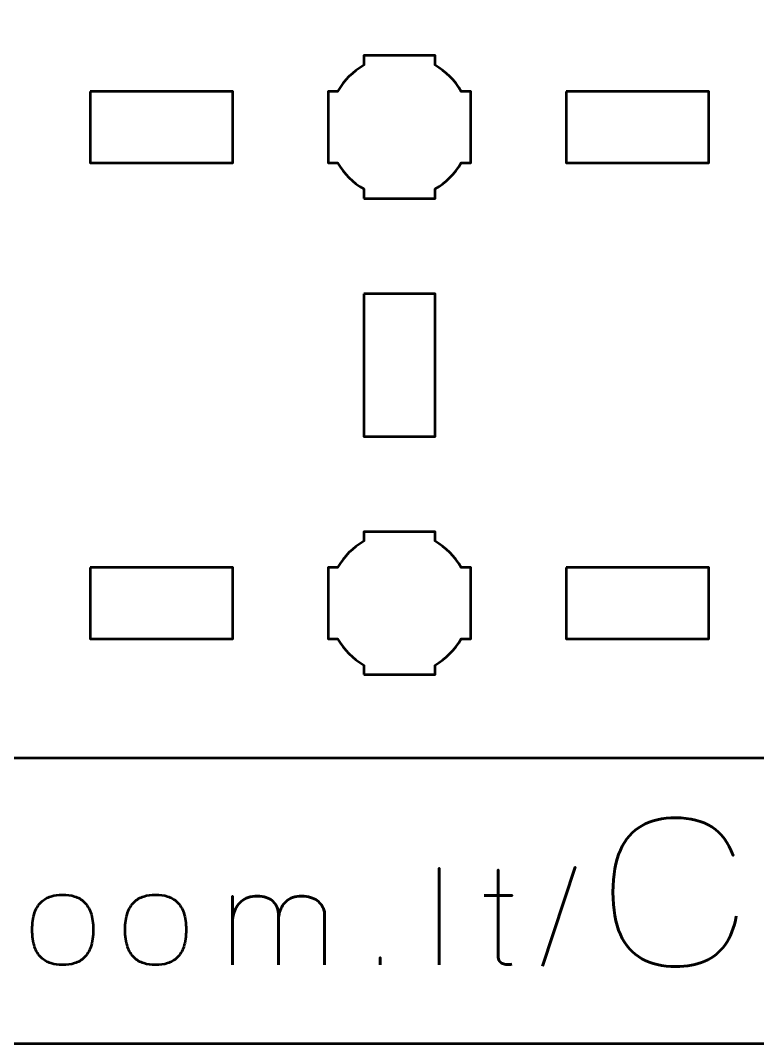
# Model space of a CAD drawing. Header units: centimetres. Extents: x -21 to 0, y -29.7 to 0.
# Drawn here: x -7.093 to -3.995, y -29.7 to -25.402 of the extents above; entities that cross this region are included whole.
import ezdxf

# ---------------------------------------------------------------- set-up
doc = ezdxf.new("R2010")
doc.units = ezdxf.units.CM
doc.header["$MEASUREMENT"] = 0
doc.layers.add('Layer 1', color=7, linetype='Continuous')

msp = doc.modelspace()

# ---------------------------------------------------------------- linework, layer by layer
at = {"layer": 'Layer 1', "color": 22, "lineweight": 53}
msp.add_open_spline([(-21.00003, -29.19995), (-21.00003, -29.19995), (-21.00003, -0.49992), (-21.00003, -0.49992), (-21.00003, -0.49992), (-21.00003, -0.22295), (-20.77694, 0.00004), (-20.49994, 0.00004), (-20.49994, 0.00004), (-20.49994, 0.00004), (-0.50008, 0.00004), (-0.50008, 0.00004), (-0.50008, 0.00004), (-0.22294, 0.00004), (0.00002, -0.22295), (0.00002, -0.49992), (0.00002, -0.49992), (0.00002, -0.49992), (0.00002, -29.19995), (0.00002, -29.19995), (0.00002, -29.19995), (0.00002, -29.47695), (-0.22294, -29.70004), (-0.50008, -29.70004), (-0.50008, -29.70004), (-0.50008, -29.70004), (-20.49994, -29.70004), (-20.49994, -29.70004), (-20.49994, -29.70004), (-20.77694, -29.70004), (-21.00003, -29.47695), (-21.00003, -29.19995)], degree=3, knots=[0, 0, 0, 0, 0.125, 0.125, 0.125, 0.125, 0.25, 0.25, 0.25, 0.25, 0.375, 0.375, 0.375, 0.375, 0.5, 0.5, 0.5, 0.5, 0.625, 0.625, 0.625, 0.625, 0.75, 0.75, 0.75, 0.75, 0.875, 0.875, 0.875, 0.875, 1, 1, 1, 1], dxfattribs=at)
at = {"layer": 'Layer 1', "color": 114, "lineweight": 53}
msp.add_open_spline([(-9.64995, -21.19999), (-9.64995, -21.19999), (-1.35005, -21.19999), (-1.35005, -21.19999), (-1.35005, -21.19999), (-1.07305, -21.19999), (-0.84995, -21.42308), (-0.84995, -21.70008), (-0.84995, -21.70008), (-0.84995, -21.70008), (-0.84995, -28.00005), (-0.84995, -28.00005), (-0.84995, -28.00005), (-0.84995, -28.27702), (-1.07305, -28.50001), (-1.35005, -28.50001), (-1.35005, -28.50001), (-1.35005, -28.50001), (-9.64995, -28.50001), (-9.64995, -28.50001), (-9.64995, -28.50001), (-9.92695, -28.50001), (-10.15005, -28.27702), (-10.15005, -28.00005), (-10.15005, -28.00005), (-10.15005, -28.00005), (-10.15005, -21.70008), (-10.15005, -21.70008), (-10.15005, -21.70008), (-10.15005, -21.42308), (-9.92695, -21.19999), (-9.64995, -21.19999)], degree=3, knots=[0, 0, 0, 0, 0.125, 0.125, 0.125, 0.125, 0.25, 0.25, 0.25, 0.25, 0.375, 0.375, 0.375, 0.375, 0.5, 0.5, 0.5, 0.5, 0.625, 0.625, 0.625, 0.625, 0.75, 0.75, 0.75, 0.75, 0.875, 0.875, 0.875, 0.875, 1, 1, 1, 1], dxfattribs=at)
at = {"layer": 'Layer 1', "lineweight": 53}
for points, knots in [([(-5.6501, -26.15001), (-5.6501, -26.15001), (-5.6501, -26.10994), (-5.6501, -26.10994), (-5.6501, -26.10994), (-5.69557, -26.08348), (-5.73346, -26.04556), (-5.75992, -25.99994), (-5.75992, -25.99994), (-5.75992, -25.99994), (-5.80003, -25.99994), (-5.80003, -25.99994), (-5.80003, -25.99994), (-5.80003, -25.99994), (-5.80003, -25.85001), (-5.80003, -25.85001), (-5.80003, -25.85001), (-5.80003, -25.85001), (-5.80003, -25.69994), (-5.80003, -25.69994), (-5.80003, -25.69994), (-5.80003, -25.69994), (-5.75992, -25.69994), (-5.75992, -25.69994), (-5.75992, -25.69994), (-5.73346, -25.65447), (-5.69557, -25.61644), (-5.6501, -25.59012), (-5.6501, -25.59012), (-5.6501, -25.59012), (-5.6501, -25.55001), (-5.6501, -25.55001), (-5.6501, -25.55001), (-5.6501, -25.55001), (-5.50002, -25.55001), (-5.50002, -25.55001), (-5.50002, -25.55001), (-5.50002, -25.55001), (-5.35009, -25.55001), (-5.35009, -25.55001), (-5.35009, -25.55001), (-5.35009, -25.55001), (-5.35009, -25.59012), (-5.35009, -25.59012), (-5.35009, -25.59012), (-5.30448, -25.61644), (-5.26656, -25.65447), (-5.24024, -25.69994), (-5.24024, -25.69994), (-5.24024, -25.69994), (-5.20002, -25.69994), (-5.20002, -25.69994), (-5.20002, -25.69994), (-5.20002, -25.69994), (-5.20002, -25.85001), (-5.20002, -25.85001), (-5.20002, -25.85001), (-5.20002, -25.85001), (-5.20002, -25.99994), (-5.20002, -25.99994), (-5.20002, -25.99994), (-5.20002, -25.99994), (-5.24024, -25.99994), (-5.24024, -25.99994), (-5.24024, -25.99994), (-5.26656, -26.04556), (-5.30448, -26.08348), (-5.35009, -26.10994), (-5.35009, -26.10994), (-5.35009, -26.10994), (-5.35009, -26.15001), (-5.35009, -26.15001), (-5.35009, -26.15001), (-5.35009, -26.15001), (-5.50002, -26.15001), (-5.50002, -26.15001), (-5.50002, -26.15001), (-5.50002, -26.15001), (-5.6501, -26.15001), (-5.6501, -26.15001)], [0, 0, 0, 0, 0.05, 0.05, 0.05, 0.05, 0.1, 0.1, 0.1, 0.1, 0.15, 0.15, 0.15, 0.15, 0.2, 0.2, 0.2, 0.2, 0.25, 0.25, 0.25, 0.25, 0.3, 0.3, 0.3, 0.3, 0.35, 0.35, 0.35, 0.35, 0.4, 0.4, 0.4, 0.4, 0.45, 0.45, 0.45, 0.45, 0.5, 0.5, 0.5, 0.5, 0.55, 0.55, 0.55, 0.55, 0.6, 0.6, 0.6, 0.6, 0.65, 0.65, 0.65, 0.65, 0.7, 0.7, 0.7, 0.7, 0.75, 0.75, 0.75, 0.75, 0.8, 0.8, 0.8, 0.8, 0.85, 0.85, 0.85, 0.85, 0.9, 0.9, 0.9, 0.9, 0.95, 0.95, 0.95, 0.95, 1, 1, 1, 1]), ([(-6.80004, -25.69994), (-6.80004, -25.69994), (-6.20004, -25.69994), (-6.20004, -25.69994), (-6.20004, -25.69994), (-6.20004, -25.69994), (-6.20004, -25.99994), (-6.20004, -25.99994), (-6.20004, -25.99994), (-6.20004, -25.99994), (-6.80004, -25.99994), (-6.80004, -25.99994), (-6.80004, -25.99994), (-6.80004, -25.99994), (-6.80004, -25.69994), (-6.80004, -25.69994)], [0, 0, 0, 0, 0.25, 0.25, 0.25, 0.25, 0.5, 0.5, 0.5, 0.5, 0.75, 0.75, 0.75, 0.75, 1, 1, 1, 1]), ([(-4.79997, -25.69994), (-4.79997, -25.69994), (-4.19997, -25.69994), (-4.19997, -25.69994), (-4.19997, -25.69994), (-4.19997, -25.69994), (-4.19997, -25.99994), (-4.19997, -25.99994), (-4.19997, -25.99994), (-4.19997, -25.99994), (-4.79997, -25.99994), (-4.79997, -25.99994), (-4.79997, -25.99994), (-4.79997, -25.99994), (-4.79997, -25.69994), (-4.79997, -25.69994)], [0, 0, 0, 0, 0.25, 0.25, 0.25, 0.25, 0.5, 0.5, 0.5, 0.5, 0.75, 0.75, 0.75, 0.75, 1, 1, 1, 1]), ([(-5.6501, -26.55006), (-5.6501, -26.55006), (-5.35009, -26.55006), (-5.35009, -26.55006), (-5.35009, -26.55006), (-5.35009, -26.55006), (-5.35009, -27.15007), (-5.35009, -27.15007), (-5.35009, -27.15007), (-5.35009, -27.15007), (-5.6501, -27.15007), (-5.6501, -27.15007), (-5.6501, -27.15007), (-5.6501, -27.15007), (-5.6501, -26.55006), (-5.6501, -26.55006)], [0, 0, 0, 0, 0.25, 0.25, 0.25, 0.25, 0.5, 0.5, 0.5, 0.5, 0.75, 0.75, 0.75, 0.75, 1, 1, 1, 1]), ([(-5.6501, -28.14998), (-5.6501, -28.14998), (-5.6501, -28.10987), (-5.6501, -28.10987), (-5.6501, -28.10987), (-5.69557, -28.08355), (-5.73346, -28.04552), (-5.75992, -28.00005), (-5.75992, -28.00005), (-5.75992, -28.00005), (-5.80003, -28.00005), (-5.80003, -28.00005), (-5.80003, -28.00005), (-5.80003, -28.00005), (-5.80003, -27.84998), (-5.80003, -27.84998), (-5.80003, -27.84998), (-5.80003, -27.84998), (-5.80003, -27.70005), (-5.80003, -27.70005), (-5.80003, -27.70005), (-5.80003, -27.70005), (-5.75992, -27.70005), (-5.75992, -27.70005), (-5.75992, -27.70005), (-5.73346, -27.65443), (-5.69557, -27.61655), (-5.6501, -27.59023), (-5.6501, -27.59023), (-5.6501, -27.59023), (-5.6501, -27.54998), (-5.6501, -27.54998), (-5.6501, -27.54998), (-5.6501, -27.54998), (-5.50002, -27.54998), (-5.50002, -27.54998), (-5.50002, -27.54998), (-5.50002, -27.54998), (-5.35009, -27.54998), (-5.35009, -27.54998), (-5.35009, -27.54998), (-5.35009, -27.54998), (-5.35009, -27.59023), (-5.35009, -27.59023), (-5.35009, -27.59023), (-5.30448, -27.61655), (-5.26656, -27.65443), (-5.24024, -27.70005), (-5.24024, -27.70005), (-5.24024, -27.70005), (-5.20002, -27.70005), (-5.20002, -27.70005), (-5.20002, -27.70005), (-5.20002, -27.70005), (-5.20002, -27.84998), (-5.20002, -27.84998), (-5.20002, -27.84998), (-5.20002, -27.84998), (-5.20002, -28.00005), (-5.20002, -28.00005), (-5.20002, -28.00005), (-5.20002, -28.00005), (-5.24024, -28.00005), (-5.24024, -28.00005), (-5.24024, -28.00005), (-5.26656, -28.04552), (-5.30448, -28.08355), (-5.35009, -28.10987), (-5.35009, -28.10987), (-5.35009, -28.10987), (-5.35009, -28.14998), (-5.35009, -28.14998), (-5.35009, -28.14998), (-5.35009, -28.14998), (-5.50002, -28.14998), (-5.50002, -28.14998), (-5.50002, -28.14998), (-5.50002, -28.14998), (-5.6501, -28.14998), (-5.6501, -28.14998)], [0, 0, 0, 0, 0.05, 0.05, 0.05, 0.05, 0.1, 0.1, 0.1, 0.1, 0.15, 0.15, 0.15, 0.15, 0.2, 0.2, 0.2, 0.2, 0.25, 0.25, 0.25, 0.25, 0.3, 0.3, 0.3, 0.3, 0.35, 0.35, 0.35, 0.35, 0.4, 0.4, 0.4, 0.4, 0.45, 0.45, 0.45, 0.45, 0.5, 0.5, 0.5, 0.5, 0.55, 0.55, 0.55, 0.55, 0.6, 0.6, 0.6, 0.6, 0.65, 0.65, 0.65, 0.65, 0.7, 0.7, 0.7, 0.7, 0.75, 0.75, 0.75, 0.75, 0.8, 0.8, 0.8, 0.8, 0.85, 0.85, 0.85, 0.85, 0.9, 0.9, 0.9, 0.9, 0.95, 0.95, 0.95, 0.95, 1, 1, 1, 1]), ([(-6.80004, -27.70005), (-6.80004, -27.70005), (-6.20004, -27.70005), (-6.20004, -27.70005), (-6.20004, -27.70005), (-6.20004, -27.70005), (-6.20004, -28.00005), (-6.20004, -28.00005), (-6.20004, -28.00005), (-6.20004, -28.00005), (-6.80004, -28.00005), (-6.80004, -28.00005), (-6.80004, -28.00005), (-6.80004, -28.00005), (-6.80004, -27.70005), (-6.80004, -27.70005)], [0, 0, 0, 0, 0.25, 0.25, 0.25, 0.25, 0.5, 0.5, 0.5, 0.5, 0.75, 0.75, 0.75, 0.75, 1, 1, 1, 1]), ([(-4.79997, -27.70005), (-4.79997, -27.70005), (-4.19997, -27.70005), (-4.19997, -27.70005), (-4.19997, -27.70005), (-4.19997, -27.70005), (-4.19997, -28.00005), (-4.19997, -28.00005), (-4.19997, -28.00005), (-4.19997, -28.00005), (-4.79997, -28.00005), (-4.79997, -28.00005), (-4.79997, -28.00005), (-4.79997, -28.00005), (-4.79997, -27.70005), (-4.79997, -27.70005)], [0, 0, 0, 0, 0.25, 0.25, 0.25, 0.25, 0.5, 0.5, 0.5, 0.5, 0.75, 0.75, 0.75, 0.75, 1, 1, 1, 1])]:
    msp.add_open_spline(points, degree=3, knots=knots, dxfattribs=at)
at = {"layer": 'Layer 1', "color": 30, "lineweight": 53}
for points, knots in [([(-4.08445, -29.16503), (-4.09348, -29.21343), (-4.10928, -29.25336), (-4.13144, -29.28469), (-4.13144, -29.28469), (-4.15373, -29.31587), (-4.18224, -29.33902), (-4.21695, -29.35412), (-4.21695, -29.35412), (-4.25152, -29.36921), (-4.29216, -29.37683), (-4.33845, -29.37669), (-4.33845, -29.37669), (-4.39475, -29.37683), (-4.44259, -29.36597), (-4.48182, -29.34381), (-4.48182, -29.34381), (-4.52105, -29.3218), (-4.55096, -29.28779), (-4.57157, -29.24165), (-4.57157, -29.24165), (-4.59217, -29.19551), (-4.60247, -29.13638), (-4.60261, -29.06427), (-4.60261, -29.06427), (-4.60247, -28.99245), (-4.59217, -28.93346), (-4.57157, -28.88732), (-4.57157, -28.88732), (-4.55096, -28.84117), (-4.52105, -28.80703), (-4.48182, -28.78487), (-4.48182, -28.78487), (-4.44259, -28.76272), (-4.39475, -28.75171), (-4.33845, -28.75185), (-4.33845, -28.75185), (-4.27819, -28.75171), (-4.22768, -28.76455), (-4.18704, -28.79037), (-4.18704, -28.79037), (-4.14654, -28.8162), (-4.11676, -28.85613), (-4.09799, -28.91018), (-4.09799, -28.91018), (-4.11676, -28.85613), (-4.14654, -28.8162), (-4.18704, -28.79037), (-4.18704, -28.79037), (-4.22768, -28.76455), (-4.27819, -28.75171), (-4.33845, -28.75185), (-4.33845, -28.75185), (-4.39475, -28.75171), (-4.44259, -28.76272), (-4.48182, -28.78487), (-4.48182, -28.78487), (-4.52105, -28.80703), (-4.55096, -28.84117), (-4.57157, -28.88732), (-4.57157, -28.88732), (-4.59217, -28.93346), (-4.60247, -28.99245), (-4.60261, -29.06427), (-4.60261, -29.06427), (-4.60247, -29.13638), (-4.59217, -29.19551), (-4.57157, -29.24165), (-4.57157, -29.24165), (-4.55096, -29.28779), (-4.52105, -29.3218), (-4.48182, -29.34381), (-4.48182, -29.34381), (-4.44259, -29.36597), (-4.39475, -29.37683), (-4.33845, -29.37669), (-4.33845, -29.37669), (-4.29216, -29.37683), (-4.25152, -29.36921), (-4.21695, -29.35412), (-4.21695, -29.35412), (-4.18224, -29.33902), (-4.15373, -29.31587), (-4.13144, -29.28469), (-4.13144, -29.28469), (-4.10928, -29.25336), (-4.09348, -29.21343), (-4.08445, -29.16503)], [0, 0, 0, 0, 0.0454545, 0.0454545, 0.0454545, 0.0454545, 0.0909091, 0.0909091, 0.0909091, 0.0909091, 0.1363636, 0.1363636, 0.1363636, 0.1363636, 0.1818182, 0.1818182, 0.1818182, 0.1818182, 0.2272727, 0.2272727, 0.2272727, 0.2272727, 0.2727273, 0.2727273, 0.2727273, 0.2727273, 0.3181818, 0.3181818, 0.3181818, 0.3181818, 0.3636364, 0.3636364, 0.3636364, 0.3636364, 0.4090909, 0.4090909, 0.4090909, 0.4090909, 0.4545455, 0.4545455, 0.4545455, 0.4545455, 0.5, 0.5, 0.5, 0.5, 0.5454545, 0.5454545, 0.5454545, 0.5454545, 0.5909091, 0.5909091, 0.5909091, 0.5909091, 0.6363636, 0.6363636, 0.6363636, 0.6363636, 0.6818182, 0.6818182, 0.6818182, 0.6818182, 0.7272727, 0.7272727, 0.7272727, 0.7272727, 0.7727273, 0.7727273, 0.7727273, 0.7727273, 0.8181818, 0.8181818, 0.8181818, 0.8181818, 0.8636364, 0.8636364, 0.8636364, 0.8636364, 0.9090909, 0.9090909, 0.9090909, 0.9090909, 0.9545455, 0.9545455, 0.9545455, 0.9545455, 1, 1, 1, 1]), ([(-5.33244, -29.36992), (-5.33244, -29.36992), (-5.33244, -28.96296), (-5.33244, -28.96296), (-5.33244, -28.96296), (-5.33244, -28.96296), (-5.33244, -29.36992), (-5.33244, -29.36992)], [0, 0, 0, 0, 0.5, 0.5, 0.5, 0.5, 1, 1, 1, 1]), ([(-4.89951, -29.37556), (-4.89951, -29.37556), (-4.76122, -28.95901), (-4.76122, -28.95901), (-4.76122, -28.95901), (-4.76122, -28.95901), (-4.89951, -29.37556), (-4.89951, -29.37556)], [0, 0, 0, 0, 0.5, 0.5, 0.5, 0.5, 1, 1, 1, 1]), ([(-5.02764, -29.3671), (-5.0346, -29.36766), (-5.04156, -29.36785), (-5.04834, -29.36766), (-5.04834, -29.36766), (-5.05511, -29.36747), (-5.06123, -29.36644), (-5.06678, -29.36437), (-5.06678, -29.36437), (-5.07233, -29.36239), (-5.07675, -29.35882), (-5.08013, -29.35374), (-5.08013, -29.35374), (-5.08343, -29.34866), (-5.08512, -29.34142), (-5.08521, -29.3321), (-5.08521, -29.3321), (-5.08521, -29.32768), (-5.08521, -29.32016), (-5.08521, -29.30962), (-5.08521, -29.30962), (-5.08521, -29.29899), (-5.08521, -29.28619), (-5.08521, -29.27105), (-5.08521, -29.27105), (-5.08521, -29.2559), (-5.08521, -29.23935), (-5.08521, -29.22138), (-5.08521, -29.22138), (-5.08521, -29.20341), (-5.08521, -29.18488), (-5.08521, -29.16569), (-5.08521, -29.16569), (-5.08521, -29.1465), (-5.08521, -29.12759), (-5.08521, -29.10887), (-5.08521, -29.10887), (-5.08521, -29.09015), (-5.08521, -29.07255), (-5.08521, -29.056), (-5.08521, -29.056), (-5.08521, -29.03944), (-5.08521, -29.02476), (-5.08521, -29.01207), (-5.08521, -29.01207), (-5.08521, -28.99927), (-5.08521, -28.9893), (-5.08521, -28.98196), (-5.08521, -28.98196), (-5.08521, -28.97472), (-5.08521, -28.97095), (-5.08521, -28.97086), (-5.08521, -28.97086), (-5.08521, -28.97095), (-5.08521, -28.97472), (-5.08521, -28.98196), (-5.08521, -28.98196), (-5.08521, -28.9893), (-5.08521, -28.99927), (-5.08521, -29.01207), (-5.08521, -29.01207), (-5.08521, -29.02476), (-5.08521, -29.03944), (-5.08521, -29.056), (-5.08521, -29.056), (-5.08521, -29.07255), (-5.08521, -29.09015), (-5.08521, -29.10887), (-5.08521, -29.10887), (-5.08521, -29.12759), (-5.08521, -29.1465), (-5.08521, -29.16569), (-5.08521, -29.16569), (-5.08521, -29.18488), (-5.08521, -29.20341), (-5.08521, -29.22138), (-5.08521, -29.22138), (-5.08521, -29.23935), (-5.08521, -29.2559), (-5.08521, -29.27105), (-5.08521, -29.27105), (-5.08521, -29.28619), (-5.08521, -29.29899), (-5.08521, -29.30962), (-5.08521, -29.30962), (-5.08521, -29.32016), (-5.08521, -29.32768), (-5.08521, -29.3321), (-5.08521, -29.3321), (-5.08512, -29.34142), (-5.08343, -29.34866), (-5.08013, -29.35374), (-5.08013, -29.35374), (-5.07675, -29.35882), (-5.07233, -29.36239), (-5.06678, -29.36437), (-5.06678, -29.36437), (-5.06123, -29.36644), (-5.05511, -29.36747), (-5.04834, -29.36766), (-5.04834, -29.36766), (-5.04156, -29.36785), (-5.0346, -29.36766), (-5.02764, -29.3671)], [0, 0, 0, 0, 0.0384615, 0.0384615, 0.0384615, 0.0384615, 0.0769231, 0.0769231, 0.0769231, 0.0769231, 0.1153846, 0.1153846, 0.1153846, 0.1153846, 0.1538462, 0.1538462, 0.1538462, 0.1538462, 0.1923077, 0.1923077, 0.1923077, 0.1923077, 0.2307692, 0.2307692, 0.2307692, 0.2307692, 0.2692308, 0.2692308, 0.2692308, 0.2692308, 0.3076923, 0.3076923, 0.3076923, 0.3076923, 0.3461538, 0.3461538, 0.3461538, 0.3461538, 0.3846154, 0.3846154, 0.3846154, 0.3846154, 0.4230769, 0.4230769, 0.4230769, 0.4230769, 0.4615385, 0.4615385, 0.4615385, 0.4615385, 0.5, 0.5, 0.5, 0.5, 0.5384615, 0.5384615, 0.5384615, 0.5384615, 0.5769231, 0.5769231, 0.5769231, 0.5769231, 0.6153846, 0.6153846, 0.6153846, 0.6153846, 0.6538462, 0.6538462, 0.6538462, 0.6538462, 0.6923077, 0.6923077, 0.6923077, 0.6923077, 0.7307692, 0.7307692, 0.7307692, 0.7307692, 0.7692308, 0.7692308, 0.7692308, 0.7692308, 0.8076923, 0.8076923, 0.8076923, 0.8076923, 0.8461538, 0.8461538, 0.8461538, 0.8461538, 0.8846154, 0.8846154, 0.8846154, 0.8846154, 0.9230769, 0.9230769, 0.9230769, 0.9230769, 0.9615385, 0.9615385, 0.9615385, 0.9615385, 1, 1, 1, 1]), ([(-6.91513, -29.36992), (-6.89735, -29.37001), (-6.8808, -29.36776), (-6.86537, -29.36296), (-6.86537, -29.36296), (-6.84994, -29.35816), (-6.8363, -29.35016), (-6.82463, -29.33897), (-6.82463, -29.33897), (-6.81287, -29.32778), (-6.80375, -29.31263), (-6.79707, -29.29344), (-6.79707, -29.29344), (-6.79049, -29.27434), (-6.7871, -29.25054), (-6.787, -29.22204), (-6.787, -29.22204), (-6.7871, -29.19363), (-6.79049, -29.16992), (-6.79707, -29.15092), (-6.79707, -29.15092), (-6.80375, -29.13191), (-6.81287, -29.11677), (-6.82463, -29.10557), (-6.82463, -29.10557), (-6.8363, -29.09447), (-6.84994, -29.08648), (-6.86537, -29.08168), (-6.86537, -29.08168), (-6.8808, -29.07688), (-6.89735, -29.07462), (-6.91513, -29.07472), (-6.91513, -29.07472), (-6.93272, -29.07462), (-6.94928, -29.07688), (-6.96471, -29.08168), (-6.96471, -29.08168), (-6.98014, -29.08648), (-6.99368, -29.09447), (-7.00544, -29.10557), (-7.00544, -29.10557), (-7.0172, -29.11677), (-7.02642, -29.13191), (-7.0331, -29.15092), (-7.0331, -29.15092), (-7.03978, -29.16992), (-7.04317, -29.19363), (-7.04326, -29.22204), (-7.04326, -29.22204), (-7.04317, -29.25054), (-7.03978, -29.27434), (-7.0331, -29.29344), (-7.0331, -29.29344), (-7.02642, -29.31263), (-7.0172, -29.32778), (-7.00544, -29.33897), (-7.00544, -29.33897), (-6.99368, -29.35016), (-6.98014, -29.35816), (-6.96471, -29.36296), (-6.96471, -29.36296), (-6.94928, -29.36776), (-6.93272, -29.37001), (-6.91513, -29.36992)], [0, 0, 0, 0, 0.0625, 0.0625, 0.0625, 0.0625, 0.125, 0.125, 0.125, 0.125, 0.1875, 0.1875, 0.1875, 0.1875, 0.25, 0.25, 0.25, 0.25, 0.3125, 0.3125, 0.3125, 0.3125, 0.375, 0.375, 0.375, 0.375, 0.4375, 0.4375, 0.4375, 0.4375, 0.5, 0.5, 0.5, 0.5, 0.5625, 0.5625, 0.5625, 0.5625, 0.625, 0.625, 0.625, 0.625, 0.6875, 0.6875, 0.6875, 0.6875, 0.75, 0.75, 0.75, 0.75, 0.8125, 0.8125, 0.8125, 0.8125, 0.875, 0.875, 0.875, 0.875, 0.9375, 0.9375, 0.9375, 0.9375, 1, 1, 1, 1]), ([(-6.91513, -29.36992), (-6.89735, -29.37001), (-6.8808, -29.36776), (-6.86537, -29.36296), (-6.86537, -29.36296), (-6.84994, -29.35816), (-6.8363, -29.35016), (-6.82463, -29.33897), (-6.82463, -29.33897), (-6.81287, -29.32778), (-6.80375, -29.31263), (-6.79707, -29.29344), (-6.79707, -29.29344), (-6.79049, -29.27434), (-6.7871, -29.25054), (-6.787, -29.22204), (-6.787, -29.22204), (-6.7871, -29.19363), (-6.79049, -29.16992), (-6.79707, -29.15092), (-6.79707, -29.15092), (-6.80375, -29.13191), (-6.81287, -29.11677), (-6.82463, -29.10557), (-6.82463, -29.10557), (-6.8363, -29.09447), (-6.84994, -29.08648), (-6.86537, -29.08168), (-6.86537, -29.08168), (-6.8808, -29.07688), (-6.89735, -29.07462), (-6.91513, -29.07472), (-6.91513, -29.07472), (-6.93272, -29.07462), (-6.94928, -29.07688), (-6.96471, -29.08168), (-6.96471, -29.08168), (-6.98014, -29.08648), (-6.99368, -29.09447), (-7.00544, -29.10557), (-7.00544, -29.10557), (-7.0172, -29.11677), (-7.02642, -29.13191), (-7.0331, -29.15092), (-7.0331, -29.15092), (-7.03978, -29.16992), (-7.04317, -29.19363), (-7.04326, -29.22204), (-7.04326, -29.22204), (-7.04317, -29.25054), (-7.03978, -29.27434), (-7.0331, -29.29344), (-7.0331, -29.29344), (-7.02642, -29.31263), (-7.0172, -29.32778), (-7.00544, -29.33897), (-7.00544, -29.33897), (-6.99368, -29.35016), (-6.98014, -29.35816), (-6.96471, -29.36296), (-6.96471, -29.36296), (-6.94928, -29.36776), (-6.93272, -29.37001), (-6.91513, -29.36992)], [0, 0, 0, 0, 0.0625, 0.0625, 0.0625, 0.0625, 0.125, 0.125, 0.125, 0.125, 0.1875, 0.1875, 0.1875, 0.1875, 0.25, 0.25, 0.25, 0.25, 0.3125, 0.3125, 0.3125, 0.3125, 0.375, 0.375, 0.375, 0.375, 0.4375, 0.4375, 0.4375, 0.4375, 0.5, 0.5, 0.5, 0.5, 0.5625, 0.5625, 0.5625, 0.5625, 0.625, 0.625, 0.625, 0.625, 0.6875, 0.6875, 0.6875, 0.6875, 0.75, 0.75, 0.75, 0.75, 0.8125, 0.8125, 0.8125, 0.8125, 0.875, 0.875, 0.875, 0.875, 0.9375, 0.9375, 0.9375, 0.9375, 1, 1, 1, 1]), ([(-6.52454, -29.36992), (-6.50676, -29.37001), (-6.49021, -29.36776), (-6.47478, -29.36296), (-6.47478, -29.36296), (-6.45935, -29.35816), (-6.44571, -29.35016), (-6.43404, -29.33897), (-6.43404, -29.33897), (-6.42228, -29.32778), (-6.41316, -29.31263), (-6.40648, -29.29344), (-6.40648, -29.29344), (-6.3999, -29.27434), (-6.39651, -29.25054), (-6.39641, -29.22204), (-6.39641, -29.22204), (-6.39651, -29.19363), (-6.3999, -29.16992), (-6.40648, -29.15092), (-6.40648, -29.15092), (-6.41316, -29.13191), (-6.42228, -29.11677), (-6.43404, -29.10557), (-6.43404, -29.10557), (-6.44571, -29.09447), (-6.45935, -29.08648), (-6.47478, -29.08168), (-6.47478, -29.08168), (-6.49021, -29.07688), (-6.50676, -29.07462), (-6.52454, -29.07472), (-6.52454, -29.07472), (-6.54213, -29.07462), (-6.55869, -29.07688), (-6.57412, -29.08168), (-6.57412, -29.08168), (-6.58955, -29.08648), (-6.60309, -29.09447), (-6.61485, -29.10557), (-6.61485, -29.10557), (-6.62661, -29.11677), (-6.63583, -29.13191), (-6.64251, -29.15092), (-6.64251, -29.15092), (-6.64919, -29.16992), (-6.65258, -29.19363), (-6.65267, -29.22204), (-6.65267, -29.22204), (-6.65258, -29.25054), (-6.64919, -29.27434), (-6.64251, -29.29344), (-6.64251, -29.29344), (-6.63583, -29.31263), (-6.62661, -29.32778), (-6.61485, -29.33897), (-6.61485, -29.33897), (-6.60309, -29.35016), (-6.58955, -29.35816), (-6.57412, -29.36296), (-6.57412, -29.36296), (-6.55869, -29.36776), (-6.54213, -29.37001), (-6.52454, -29.36992)], [0, 0, 0, 0, 0.0625, 0.0625, 0.0625, 0.0625, 0.125, 0.125, 0.125, 0.125, 0.1875, 0.1875, 0.1875, 0.1875, 0.25, 0.25, 0.25, 0.25, 0.3125, 0.3125, 0.3125, 0.3125, 0.375, 0.375, 0.375, 0.375, 0.4375, 0.4375, 0.4375, 0.4375, 0.5, 0.5, 0.5, 0.5, 0.5625, 0.5625, 0.5625, 0.5625, 0.625, 0.625, 0.625, 0.625, 0.6875, 0.6875, 0.6875, 0.6875, 0.75, 0.75, 0.75, 0.75, 0.8125, 0.8125, 0.8125, 0.8125, 0.875, 0.875, 0.875, 0.875, 0.9375, 0.9375, 0.9375, 0.9375, 1, 1, 1, 1]), ([(-6.52454, -29.36992), (-6.50676, -29.37001), (-6.49021, -29.36776), (-6.47478, -29.36296), (-6.47478, -29.36296), (-6.45935, -29.35816), (-6.44571, -29.35016), (-6.43404, -29.33897), (-6.43404, -29.33897), (-6.42228, -29.32778), (-6.41316, -29.31263), (-6.40648, -29.29344), (-6.40648, -29.29344), (-6.3999, -29.27434), (-6.39651, -29.25054), (-6.39641, -29.22204), (-6.39641, -29.22204), (-6.39651, -29.19363), (-6.3999, -29.16992), (-6.40648, -29.15092), (-6.40648, -29.15092), (-6.41316, -29.13191), (-6.42228, -29.11677), (-6.43404, -29.10557), (-6.43404, -29.10557), (-6.44571, -29.09447), (-6.45935, -29.08648), (-6.47478, -29.08168), (-6.47478, -29.08168), (-6.49021, -29.07688), (-6.50676, -29.07462), (-6.52454, -29.07472), (-6.52454, -29.07472), (-6.54213, -29.07462), (-6.55869, -29.07688), (-6.57412, -29.08168), (-6.57412, -29.08168), (-6.58955, -29.08648), (-6.60309, -29.09447), (-6.61485, -29.10557), (-6.61485, -29.10557), (-6.62661, -29.11677), (-6.63583, -29.13191), (-6.64251, -29.15092), (-6.64251, -29.15092), (-6.64919, -29.16992), (-6.65258, -29.19363), (-6.65267, -29.22204), (-6.65267, -29.22204), (-6.65258, -29.25054), (-6.64919, -29.27434), (-6.64251, -29.29344), (-6.64251, -29.29344), (-6.63583, -29.31263), (-6.62661, -29.32778), (-6.61485, -29.33897), (-6.61485, -29.33897), (-6.60309, -29.35016), (-6.58955, -29.35816), (-6.57412, -29.36296), (-6.57412, -29.36296), (-6.55869, -29.36776), (-6.54213, -29.37001), (-6.52454, -29.36992)], [0, 0, 0, 0, 0.0625, 0.0625, 0.0625, 0.0625, 0.125, 0.125, 0.125, 0.125, 0.1875, 0.1875, 0.1875, 0.1875, 0.25, 0.25, 0.25, 0.25, 0.3125, 0.3125, 0.3125, 0.3125, 0.375, 0.375, 0.375, 0.375, 0.4375, 0.4375, 0.4375, 0.4375, 0.5, 0.5, 0.5, 0.5, 0.5625, 0.5625, 0.5625, 0.5625, 0.625, 0.625, 0.625, 0.625, 0.6875, 0.6875, 0.6875, 0.6875, 0.75, 0.75, 0.75, 0.75, 0.8125, 0.8125, 0.8125, 0.8125, 0.875, 0.875, 0.875, 0.875, 0.9375, 0.9375, 0.9375, 0.9375, 1, 1, 1, 1]), ([(-6.00865, -29.36992), (-6.00865, -29.36983), (-6.00865, -29.3671), (-6.00865, -29.36174), (-6.00865, -29.36174), (-6.00865, -29.35647), (-6.00865, -29.34922), (-6.00865, -29.3401), (-6.00865, -29.3401), (-6.00865, -29.33088), (-6.00865, -29.32053), (-6.00865, -29.30887), (-6.00865, -29.30887), (-6.00865, -29.2973), (-6.00865, -29.28516), (-6.00865, -29.27237), (-6.00865, -29.27237), (-6.00865, -29.25967), (-6.00865, -29.24715), (-6.00865, -29.23474), (-6.00865, -29.23474), (-6.00865, -29.22232), (-6.00865, -29.21065), (-6.00865, -29.19993), (-6.00865, -29.19993), (-6.00865, -29.18911), (-6.00865, -29.17989), (-6.00865, -29.17208), (-6.00865, -29.17208), (-6.00865, -29.16437), (-6.00865, -29.15882), (-6.00865, -29.15543), (-6.00865, -29.15543), (-6.00855, -29.15016), (-6.0094, -29.14424), (-6.011, -29.13775), (-6.011, -29.13775), (-6.0126, -29.13116), (-6.01533, -29.12458), (-6.01918, -29.11799), (-6.01918, -29.11799), (-6.02304, -29.11131), (-6.0284, -29.1052), (-6.03508, -29.09955), (-6.03508, -29.09955), (-6.04185, -29.09391), (-6.05032, -29.08939), (-6.06048, -29.08591), (-6.06048, -29.08591), (-6.07074, -29.08243), (-6.08296, -29.08055), (-6.09726, -29.08036), (-6.09726, -29.08036), (-6.11156, -29.08036), (-6.12436, -29.08234), (-6.13555, -29.08629), (-6.13555, -29.08629), (-6.14684, -29.09033), (-6.15653, -29.09588), (-6.16481, -29.10294), (-6.16481, -29.10294), (-6.17299, -29.11), (-6.17986, -29.11809), (-6.18522, -29.1273), (-6.18522, -29.1273), (-6.19058, -29.13643), (-6.19454, -29.14612), (-6.19717, -29.15647), (-6.19717, -29.15647), (-6.1998, -29.16672), (-6.20112, -29.17716), (-6.20112, -29.18761), (-6.20112, -29.18761), (-6.20112, -29.17716), (-6.1998, -29.16672), (-6.19717, -29.15647), (-6.19717, -29.15647), (-6.19454, -29.14612), (-6.19058, -29.13643), (-6.18522, -29.1273), (-6.18522, -29.1273), (-6.17986, -29.11809), (-6.17299, -29.11), (-6.16481, -29.10294), (-6.16481, -29.10294), (-6.15653, -29.09588), (-6.14684, -29.09033), (-6.13555, -29.08629), (-6.13555, -29.08629), (-6.12436, -29.08234), (-6.11156, -29.08036), (-6.09726, -29.08036), (-6.09726, -29.08036), (-6.08296, -29.08055), (-6.07074, -29.08243), (-6.06048, -29.08591), (-6.06048, -29.08591), (-6.05032, -29.08939), (-6.04185, -29.09391), (-6.03508, -29.09955), (-6.03508, -29.09955), (-6.0284, -29.1052), (-6.02304, -29.11131), (-6.01918, -29.11799), (-6.01918, -29.11799), (-6.01533, -29.12458), (-6.0126, -29.13116), (-6.011, -29.13775), (-6.011, -29.13775), (-6.0094, -29.14424), (-6.00855, -29.15016), (-6.00865, -29.15543), (-6.00865, -29.15543), (-6.00865, -29.15882), (-6.00865, -29.16437), (-6.00865, -29.17208), (-6.00865, -29.17208), (-6.00865, -29.17989), (-6.00865, -29.18911), (-6.00865, -29.19993), (-6.00865, -29.19993), (-6.00865, -29.21065), (-6.00865, -29.22232), (-6.00865, -29.23474), (-6.00865, -29.23474), (-6.00865, -29.24715), (-6.00865, -29.25967), (-6.00865, -29.27237), (-6.00865, -29.27237), (-6.00865, -29.28516), (-6.00865, -29.2973), (-6.00865, -29.30887), (-6.00865, -29.30887), (-6.00865, -29.32053), (-6.00865, -29.33088), (-6.00865, -29.3401), (-6.00865, -29.3401), (-6.00865, -29.34922), (-6.00865, -29.35647), (-6.00865, -29.36174), (-6.00865, -29.36174), (-6.00865, -29.3671), (-6.00865, -29.36983), (-6.00865, -29.36992)], [0, 0, 0, 0, 0.0277778, 0.0277778, 0.0277778, 0.0277778, 0.0555556, 0.0555556, 0.0555556, 0.0555556, 0.0833333, 0.0833333, 0.0833333, 0.0833333, 0.1111111, 0.1111111, 0.1111111, 0.1111111, 0.1388889, 0.1388889, 0.1388889, 0.1388889, 0.1666667, 0.1666667, 0.1666667, 0.1666667, 0.1944444, 0.1944444, 0.1944444, 0.1944444, 0.2222222, 0.2222222, 0.2222222, 0.2222222, 0.25, 0.25, 0.25, 0.25, 0.2777778, 0.2777778, 0.2777778, 0.2777778, 0.3055556, 0.3055556, 0.3055556, 0.3055556, 0.3333333, 0.3333333, 0.3333333, 0.3333333, 0.3611111, 0.3611111, 0.3611111, 0.3611111, 0.3888889, 0.3888889, 0.3888889, 0.3888889, 0.4166667, 0.4166667, 0.4166667, 0.4166667, 0.4444444, 0.4444444, 0.4444444, 0.4444444, 0.4722222, 0.4722222, 0.4722222, 0.4722222, 0.5, 0.5, 0.5, 0.5, 0.5277778, 0.5277778, 0.5277778, 0.5277778, 0.5555556, 0.5555556, 0.5555556, 0.5555556, 0.5833333, 0.5833333, 0.5833333, 0.5833333, 0.6111111, 0.6111111, 0.6111111, 0.6111111, 0.6388889, 0.6388889, 0.6388889, 0.6388889, 0.6666667, 0.6666667, 0.6666667, 0.6666667, 0.6944444, 0.6944444, 0.6944444, 0.6944444, 0.7222222, 0.7222222, 0.7222222, 0.7222222, 0.75, 0.75, 0.75, 0.75, 0.7777778, 0.7777778, 0.7777778, 0.7777778, 0.8055556, 0.8055556, 0.8055556, 0.8055556, 0.8333333, 0.8333333, 0.8333333, 0.8333333, 0.8611111, 0.8611111, 0.8611111, 0.8611111, 0.8888889, 0.8888889, 0.8888889, 0.8888889, 0.9166667, 0.9166667, 0.9166667, 0.9166667, 0.9444444, 0.9444444, 0.9444444, 0.9444444, 0.9722222, 0.9722222, 0.9722222, 0.9722222, 1, 1, 1, 1]), ([(-6.20112, -29.36992), (-6.20112, -29.36992), (-6.20112, -29.08036), (-6.20112, -29.08036), (-6.20112, -29.08036), (-6.20112, -29.08036), (-6.20112, -29.36992), (-6.20112, -29.36992)], [0, 0, 0, 0, 0.5, 0.5, 0.5, 0.5, 1, 1, 1, 1]), ([(-5.81448, -29.36992), (-5.81448, -29.36983), (-5.81448, -29.3671), (-5.81448, -29.36174), (-5.81448, -29.36174), (-5.81448, -29.35647), (-5.81448, -29.34922), (-5.81448, -29.3401), (-5.81448, -29.3401), (-5.81448, -29.33088), (-5.81448, -29.32053), (-5.81448, -29.30887), (-5.81448, -29.30887), (-5.81448, -29.2973), (-5.81448, -29.28516), (-5.81448, -29.27237), (-5.81448, -29.27237), (-5.81448, -29.25967), (-5.81448, -29.24715), (-5.81448, -29.23474), (-5.81448, -29.23474), (-5.81448, -29.22232), (-5.81448, -29.21065), (-5.81448, -29.19993), (-5.81448, -29.19993), (-5.81448, -29.18911), (-5.81448, -29.17989), (-5.81448, -29.17208), (-5.81448, -29.17208), (-5.81448, -29.16437), (-5.81448, -29.15882), (-5.81448, -29.15543), (-5.81448, -29.15543), (-5.81448, -29.15016), (-5.81551, -29.14424), (-5.81768, -29.13775), (-5.81768, -29.13775), (-5.81975, -29.13116), (-5.82313, -29.12458), (-5.82784, -29.11799), (-5.82784, -29.11799), (-5.83245, -29.11131), (-5.83856, -29.1052), (-5.84609, -29.09955), (-5.84609, -29.09955), (-5.85361, -29.09391), (-5.86274, -29.08939), (-5.87346, -29.08591), (-5.87346, -29.08591), (-5.88419, -29.08243), (-5.8967, -29.08055), (-5.911, -29.08036), (-5.911, -29.08036), (-5.9253, -29.08036), (-5.9379, -29.08234), (-5.94872, -29.08629), (-5.94872, -29.08629), (-5.95945, -29.09033), (-5.96867, -29.09588), (-5.97638, -29.10294), (-5.97638, -29.10294), (-5.984, -29.11), (-5.99011, -29.11809), (-5.99491, -29.1273), (-5.99491, -29.1273), (-5.99971, -29.13643), (-6.00319, -29.14612), (-6.00535, -29.15647), (-6.00535, -29.15647), (-6.00761, -29.16672), (-6.00865, -29.17716), (-6.00865, -29.18761), (-6.00865, -29.18761), (-6.00865, -29.17716), (-6.00761, -29.16672), (-6.00535, -29.15647), (-6.00535, -29.15647), (-6.00319, -29.14612), (-5.99971, -29.13643), (-5.99491, -29.1273), (-5.99491, -29.1273), (-5.99011, -29.11809), (-5.984, -29.11), (-5.97638, -29.10294), (-5.97638, -29.10294), (-5.96867, -29.09588), (-5.95945, -29.09033), (-5.94872, -29.08629), (-5.94872, -29.08629), (-5.9379, -29.08234), (-5.9253, -29.08036), (-5.911, -29.08036), (-5.911, -29.08036), (-5.8967, -29.08055), (-5.88419, -29.08243), (-5.87346, -29.08591), (-5.87346, -29.08591), (-5.86274, -29.08939), (-5.85361, -29.09391), (-5.84609, -29.09955), (-5.84609, -29.09955), (-5.83856, -29.1052), (-5.83245, -29.11131), (-5.82784, -29.11799), (-5.82784, -29.11799), (-5.82313, -29.12458), (-5.81975, -29.13116), (-5.81768, -29.13775), (-5.81768, -29.13775), (-5.81551, -29.14424), (-5.81448, -29.15016), (-5.81448, -29.15543), (-5.81448, -29.15543), (-5.81448, -29.15882), (-5.81448, -29.16437), (-5.81448, -29.17208), (-5.81448, -29.17208), (-5.81448, -29.17989), (-5.81448, -29.18911), (-5.81448, -29.19993), (-5.81448, -29.19993), (-5.81448, -29.21065), (-5.81448, -29.22232), (-5.81448, -29.23474), (-5.81448, -29.23474), (-5.81448, -29.24715), (-5.81448, -29.25967), (-5.81448, -29.27237), (-5.81448, -29.27237), (-5.81448, -29.28516), (-5.81448, -29.2973), (-5.81448, -29.30887), (-5.81448, -29.30887), (-5.81448, -29.32053), (-5.81448, -29.33088), (-5.81448, -29.3401), (-5.81448, -29.3401), (-5.81448, -29.34922), (-5.81448, -29.35647), (-5.81448, -29.36174), (-5.81448, -29.36174), (-5.81448, -29.3671), (-5.81448, -29.36983), (-5.81448, -29.36992)], [0, 0, 0, 0, 0.0277778, 0.0277778, 0.0277778, 0.0277778, 0.0555556, 0.0555556, 0.0555556, 0.0555556, 0.0833333, 0.0833333, 0.0833333, 0.0833333, 0.1111111, 0.1111111, 0.1111111, 0.1111111, 0.1388889, 0.1388889, 0.1388889, 0.1388889, 0.1666667, 0.1666667, 0.1666667, 0.1666667, 0.1944444, 0.1944444, 0.1944444, 0.1944444, 0.2222222, 0.2222222, 0.2222222, 0.2222222, 0.25, 0.25, 0.25, 0.25, 0.2777778, 0.2777778, 0.2777778, 0.2777778, 0.3055556, 0.3055556, 0.3055556, 0.3055556, 0.3333333, 0.3333333, 0.3333333, 0.3333333, 0.3611111, 0.3611111, 0.3611111, 0.3611111, 0.3888889, 0.3888889, 0.3888889, 0.3888889, 0.4166667, 0.4166667, 0.4166667, 0.4166667, 0.4444444, 0.4444444, 0.4444444, 0.4444444, 0.4722222, 0.4722222, 0.4722222, 0.4722222, 0.5, 0.5, 0.5, 0.5, 0.5277778, 0.5277778, 0.5277778, 0.5277778, 0.5555556, 0.5555556, 0.5555556, 0.5555556, 0.5833333, 0.5833333, 0.5833333, 0.5833333, 0.6111111, 0.6111111, 0.6111111, 0.6111111, 0.6388889, 0.6388889, 0.6388889, 0.6388889, 0.6666667, 0.6666667, 0.6666667, 0.6666667, 0.6944444, 0.6944444, 0.6944444, 0.6944444, 0.7222222, 0.7222222, 0.7222222, 0.7222222, 0.75, 0.75, 0.75, 0.75, 0.7777778, 0.7777778, 0.7777778, 0.7777778, 0.8055556, 0.8055556, 0.8055556, 0.8055556, 0.8333333, 0.8333333, 0.8333333, 0.8333333, 0.8611111, 0.8611111, 0.8611111, 0.8611111, 0.8888889, 0.8888889, 0.8888889, 0.8888889, 0.9166667, 0.9166667, 0.9166667, 0.9166667, 0.9444444, 0.9444444, 0.9444444, 0.9444444, 0.9722222, 0.9722222, 0.9722222, 0.9722222, 1, 1, 1, 1]), ([(-5.14448, -29.07754), (-5.14448, -29.07754), (-5.02651, -29.07754), (-5.02651, -29.07754), (-5.02651, -29.07754), (-5.02651, -29.07754), (-5.14448, -29.07754), (-5.14448, -29.07754)], [0, 0, 0, 0, 0.5, 0.5, 0.5, 0.5, 1, 1, 1, 1]), ([(-5.58136, -29.36992), (-5.58136, -29.36992), (-5.58136, -29.33888), (-5.58136, -29.33888), (-5.58136, -29.33888), (-5.58136, -29.33888), (-5.58136, -29.36992), (-5.58136, -29.36992)], [0, 0, 0, 0, 0.5, 0.5, 0.5, 0.5, 1, 1, 1, 1])]:
    msp.add_open_spline(points, degree=3, knots=knots, dxfattribs=at)

doc.saveas('drawing.dxf')
